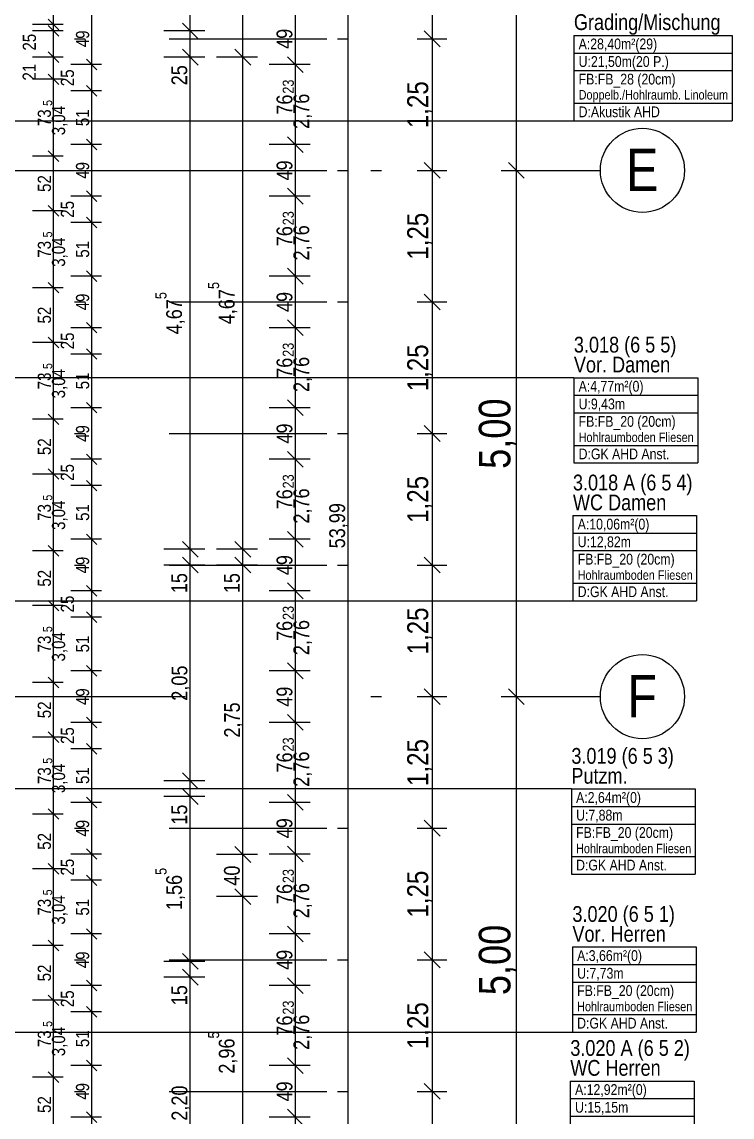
# Model space of a CAD drawing. Extents: x 0.1 to 69.2, y -3.1 to 71.7.
# Drawn here: x 55.68 to 62.43, y 25.03 to 35.44 of the extents above; entities that cross this region are included whole.
import ezdxf

# ---------------------------------------------------------------- set-up
doc = ezdxf.new("R2010")
doc.units = 0
doc.header["$MEASUREMENT"] = 0
doc.linetypes.add('Achse', pattern=[0.0023, 0, -0.0008, 0.0015, 0])
doc.linetypes.add('Strichpunktlinie', pattern=[0.006703, 0.003528, -0.001764, 0, -0.001411])
for name, color, linetype in [('A11 Achsen-Bem.A', 7, 'Continuous'), ('A11 Achsen.A', 7, 'Continuous'), ('A12 Achsen1-Bem.A', 7, 'Continuous'), ('A12 Achsen1.A', 7, 'Continuous'), ('A71 Bem100.TX', 7, 'Continuous'), ('A74 Raumstempel.TX', 7, 'Continuous')]:
    doc.layers.add(name, color=color, linetype=linetype)
doc.styles.add('ERSTELLTER_STIL_1', font='ARIALN.TTF')

msp = doc.modelspace()

# ---------------------------------------------------------------- linework, layer by layer
at = {"layer": 'A11 Achsen-Bem.A', "linetype": 'Continuous', "ltscale": 1000}
for p, q in [((60.382, 39.029), (60.382, 34.029)), ((60.239, 34.029), (60.522, 34.029)), ((60.457, 33.954), (60.307, 34.104)), ((60.382, 34.029), (60.382, 29.029)), ((60.457, 28.954), (60.307, 29.104)), ((60.239, 29.029), (60.522, 29.029)), ((60.382, 29.029), (60.382, 24.029))]:
    msp.add_line(p, q, dxfattribs=at)
at = {"layer": 'A11 Achsen.A', "linetype": 'Strichpunktlinie', "ltscale": 1000}
for p, q in [((19.692, 34.029), (61.182, 34.029)), ((19.692, 29.029), (61.182, 29.029))]:
    msp.add_line(p, q, dxfattribs=at)
at = {"layer": 'A11 Achsen.A', "linetype": 'Continuous', "ltscale": 1000}
for centre in [(61.582, 34.029), (61.582, 29.029)]:
    msp.add_circle(centre, 0.4, dxfattribs=at)
at = {"layer": 'A12 Achsen1-Bem.A', "linetype": 'Continuous', "ltscale": 1000}
for p, q in [((59.582, 36.529), (59.582, 35.279)), ((59.439, 35.279), (59.722, 35.279)), ((59.657, 35.204), (59.507, 35.354)), ((59.582, 35.279), (59.582, 34.029)), ((59.439, 34.029), (59.722, 34.029)), ((59.657, 33.954), (59.507, 34.104)), ((59.582, 34.029), (59.582, 32.779)), ((59.439, 32.779), (59.722, 32.779)), ((59.657, 32.704), (59.507, 32.854)), ((59.582, 32.779), (59.582, 31.529)), ((59.439, 31.529), (59.722, 31.529)), ((59.657, 31.454), (59.507, 31.604)), ((59.582, 31.529), (59.582, 30.279)), ((59.439, 30.279), (59.722, 30.279)), ((59.657, 30.204), (59.507, 30.354)), ((59.582, 30.279), (59.582, 29.029)), ((59.657, 28.954), (59.507, 29.104)), ((59.439, 29.029), (59.722, 29.029)), ((59.582, 29.029), (59.582, 27.779)), ((59.657, 27.704), (59.507, 27.854)), ((59.439, 27.779), (59.722, 27.779)), ((59.582, 27.779), (59.582, 26.529)), ((59.657, 26.454), (59.507, 26.604)), ((59.439, 26.529), (59.722, 26.529)), ((59.582, 26.529), (59.582, 25.279)), ((59.657, 25.204), (59.507, 25.354)), ((59.439, 25.279), (59.722, 25.279)), ((59.582, 25.279), (59.582, 24.029))]:
    msp.add_line(p, q, dxfattribs=at)
at = {"layer": 'A12 Achsen1.A', "linetype": 'Achse', "ltscale": 1000}
for p, q in [((56.182, 35.279), (59.682, 35.279)), ((56.182, 34.029), (59.682, 34.029)), ((56.182, 32.779), (59.682, 32.779)), ((56.182, 31.529), (59.682, 31.529)), ((56.182, 30.279), (59.682, 30.279)), ((56.182, 27.779), (59.682, 27.779)), ((56.182, 26.529), (59.682, 26.529)), ((56.182, 25.279), (59.682, 25.279))]:
    msp.add_line(p, q, dxfattribs=at)
at = {"layer": 'A71 Bem100.TX', "linetype": 'Continuous', "ltscale": 1000}
for p, q in [((58.782, 3.659), (58.782, 57.649)), ((57.782, 35.104), (57.782, 53.904)), ((57.282, 35.354), (57.282, 52.402)), ((55.982, 35.414), (55.982, 36.144)), ((56.345, 35.034), (56.345, 35.524)), ((58.282, 35.034), (58.282, 35.524)), ((56.075, 35.414), (55.782, 35.414)), ((55.932, 35.464), (56.032, 35.364)), ((55.932, 35.404), (56.032, 35.304)), ((55.982, 35.354), (55.982, 35.414)), ((57.207, 35.429), (57.357, 35.279)), ((56.075, 35.354), (55.782, 35.354)), ((55.982, 35.104), (55.982, 35.354)), ((57.422, 35.354), (57.032, 35.354)), ((57.282, 35.104), (57.282, 35.354)), ((57.207, 35.179), (57.357, 35.029)), ((57.707, 35.179), (57.857, 35.029)), ((56.075, 35.104), (55.782, 35.104)), ((55.932, 35.154), (56.032, 35.054)), ((55.982, 34.894), (55.982, 35.104)), ((56.295, 35.084), (56.395, 34.984)), ((57.422, 35.104), (57.032, 35.104)), ((57.282, 30.429), (57.282, 35.104)), ((57.922, 35.104), (57.532, 35.104)), ((57.782, 30.429), (57.782, 35.104)), ((58.207, 35.109), (58.357, 34.959)), ((56.438, 35.034), (56.145, 35.034)), ((56.345, 34.784), (56.345, 35.034)), ((58.422, 35.034), (58.032, 35.034)), ((58.282, 34.274), (58.282, 35.034)), ((56.075, 34.894), (55.782, 34.894)), ((55.932, 34.944), (56.032, 34.844)), ((55.982, 34.164), (55.982, 34.894)), ((56.438, 34.784), (56.145, 34.784)), ((56.295, 34.834), (56.395, 34.734)), ((56.345, 34.274), (56.345, 34.784)), ((58.207, 34.349), (58.357, 34.199)), ((56.438, 34.274), (56.145, 34.274)), ((56.295, 34.324), (56.395, 34.224)), ((56.345, 33.784), (56.345, 34.274)), ((58.422, 34.274), (58.032, 34.274)), ((58.282, 33.784), (58.282, 34.274)), ((56.075, 34.164), (55.782, 34.164)), ((55.932, 34.214), (56.032, 34.114)), ((55.982, 33.644), (55.982, 34.164)), ((56.295, 33.834), (56.395, 33.734)), ((58.207, 33.859), (58.357, 33.709)), ((56.438, 33.784), (56.145, 33.784)), ((56.345, 33.534), (56.345, 33.784)), ((58.422, 33.784), (58.032, 33.784)), ((58.282, 33.024), (58.282, 33.784)), ((56.075, 33.644), (55.782, 33.644)), ((55.932, 33.694), (56.032, 33.594)), ((55.982, 32.914), (55.982, 33.644)), ((56.438, 33.534), (56.145, 33.534)), ((56.295, 33.584), (56.395, 33.484)), ((56.345, 33.024), (56.345, 33.534)), ((58.207, 33.099), (58.357, 32.949)), ((56.438, 33.024), (56.145, 33.024)), ((56.295, 33.074), (56.395, 32.974)), ((56.345, 32.534), (56.345, 33.024)), ((58.422, 33.024), (58.032, 33.024)), ((58.282, 32.534), (58.282, 33.024)), ((56.075, 32.914), (55.782, 32.914)), ((55.932, 32.964), (56.032, 32.864)), ((55.982, 32.394), (55.982, 32.914)), ((56.295, 32.584), (56.395, 32.484)), ((58.207, 32.609), (58.357, 32.459)), ((56.438, 32.534), (56.145, 32.534)), ((56.345, 32.284), (56.345, 32.534)), ((58.422, 32.534), (58.032, 32.534)), ((58.282, 31.774), (58.282, 32.534)), ((56.075, 32.394), (55.782, 32.394)), ((55.932, 32.444), (56.032, 32.344)), ((55.982, 31.664), (55.982, 32.394)), ((56.438, 32.284), (56.145, 32.284)), ((56.295, 32.334), (56.395, 32.234)), ((56.345, 31.774), (56.345, 32.284)), ((58.207, 31.849), (58.357, 31.699)), ((56.438, 31.774), (56.145, 31.774)), ((56.295, 31.824), (56.395, 31.724)), ((56.345, 31.284), (56.345, 31.774)), ((58.422, 31.774), (58.032, 31.774)), ((58.282, 31.284), (58.282, 31.774)), ((56.075, 31.664), (55.782, 31.664)), ((55.932, 31.714), (56.032, 31.614)), ((55.982, 31.144), (55.982, 31.664)), ((56.295, 31.334), (56.395, 31.234)), ((58.207, 31.359), (58.357, 31.209)), ((56.438, 31.284), (56.145, 31.284)), ((56.345, 31.034), (56.345, 31.284)), ((58.422, 31.284), (58.032, 31.284)), ((58.282, 30.524), (58.282, 31.284)), ((56.075, 31.144), (55.782, 31.144)), ((55.932, 31.194), (56.032, 31.094)), ((55.982, 30.414), (55.982, 31.144)), ((56.438, 31.034), (56.145, 31.034)), ((56.295, 31.084), (56.395, 30.984)), ((56.345, 30.524), (56.345, 31.034)), ((58.207, 30.599), (58.357, 30.449)), ((56.438, 30.524), (56.145, 30.524)), ((56.295, 30.574), (56.395, 30.474)), ((56.345, 30.034), (56.345, 30.524)), ((57.207, 30.504), (57.357, 30.354)), ((57.707, 30.504), (57.857, 30.354)), ((58.422, 30.524), (58.032, 30.524)), ((58.282, 30.034), (58.282, 30.524)), ((56.075, 30.414), (55.782, 30.414)), ((55.932, 30.464), (56.032, 30.364)), ((55.982, 29.894), (55.982, 30.414)), ((57.422, 30.429), (57.032, 30.429)), ((57.282, 30.279), (57.282, 30.429)), ((57.922, 30.429), (57.532, 30.429)), ((57.782, 30.279), (57.782, 30.429)), ((57.422, 30.279), (57.032, 30.279)), ((57.207, 30.354), (57.357, 30.204)), ((57.282, 28.229), (57.282, 30.279)), ((57.922, 30.279), (57.532, 30.279)), ((57.707, 30.354), (57.857, 30.204)), ((57.782, 27.529), (57.782, 30.279)), ((56.295, 30.084), (56.395, 29.984)), ((58.207, 30.109), (58.357, 29.959)), ((56.438, 30.034), (56.145, 30.034)), ((56.345, 29.784), (56.345, 30.034)), ((58.422, 30.034), (58.032, 30.034)), ((58.282, 29.274), (58.282, 30.034)), ((56.075, 29.894), (55.782, 29.894)), ((55.932, 29.944), (56.032, 29.844)), ((55.982, 29.164), (55.982, 29.894)), ((56.438, 29.784), (56.145, 29.784)), ((56.295, 29.834), (56.395, 29.734)), ((56.345, 29.274), (56.345, 29.784)), ((58.207, 29.349), (58.357, 29.199)), ((56.438, 29.274), (56.145, 29.274)), ((56.295, 29.324), (56.395, 29.224)), ((56.345, 28.784), (56.345, 29.274)), ((58.422, 29.274), (58.032, 29.274)), ((58.282, 28.784), (58.282, 29.274)), ((56.075, 29.164), (55.782, 29.164)), ((55.932, 29.214), (56.032, 29.114)), ((55.982, 28.644), (55.982, 29.164)), ((56.295, 28.834), (56.395, 28.734)), ((58.207, 28.859), (58.357, 28.709)), ((56.438, 28.784), (56.145, 28.784)), ((56.345, 28.534), (56.345, 28.784)), ((58.422, 28.784), (58.032, 28.784)), ((58.282, 28.024), (58.282, 28.784)), ((56.075, 28.644), (55.782, 28.644)), ((55.932, 28.694), (56.032, 28.594)), ((55.982, 27.914), (55.982, 28.644)), ((56.438, 28.534), (56.145, 28.534)), ((56.295, 28.584), (56.395, 28.484)), ((56.345, 28.024), (56.345, 28.534)), ((57.207, 28.304), (57.357, 28.154)), ((57.422, 28.229), (57.032, 28.229)), ((57.282, 28.079), (57.282, 28.229)), ((57.207, 28.154), (57.357, 28.004)), ((58.207, 28.099), (58.357, 27.949)), ((56.438, 28.024), (56.145, 28.024)), ((56.295, 28.074), (56.395, 27.974)), ((56.345, 27.534), (56.345, 28.024)), ((57.422, 28.079), (57.032, 28.079)), ((57.282, 26.514), (57.282, 28.079)), ((58.422, 28.024), (58.032, 28.024)), ((58.282, 27.534), (58.282, 28.024)), ((56.075, 27.914), (55.782, 27.914)), ((55.932, 27.964), (56.032, 27.864)), ((55.982, 27.394), (55.982, 27.914)), ((56.295, 27.584), (56.395, 27.484)), ((57.707, 27.604), (57.857, 27.454)), ((58.207, 27.609), (58.357, 27.459)), ((56.438, 27.534), (56.145, 27.534)), ((56.345, 27.284), (56.345, 27.534)), ((57.922, 27.529), (57.532, 27.529)), ((57.782, 27.129), (57.782, 27.529)), ((58.422, 27.534), (58.032, 27.534)), ((58.282, 26.774), (58.282, 27.534)), ((56.075, 27.394), (55.782, 27.394)), ((55.932, 27.444), (56.032, 27.344)), ((55.982, 26.664), (55.982, 27.394)), ((56.438, 27.284), (56.145, 27.284)), ((56.295, 27.334), (56.395, 27.234)), ((56.345, 26.774), (56.345, 27.284)), ((57.707, 27.204), (57.857, 27.054)), ((57.922, 27.129), (57.532, 27.129)), ((57.782, 24.164), (57.782, 27.129)), ((58.207, 26.849), (58.357, 26.699)), ((56.438, 26.774), (56.145, 26.774)), ((56.295, 26.824), (56.395, 26.724)), ((56.345, 26.284), (56.345, 26.774)), ((58.422, 26.774), (58.032, 26.774)), ((58.282, 26.284), (58.282, 26.774)), ((56.075, 26.664), (55.782, 26.664)), ((55.932, 26.714), (56.032, 26.614)), ((55.982, 26.144), (55.982, 26.664)), ((57.207, 26.589), (57.357, 26.439)), ((57.422, 26.514), (57.032, 26.514)), ((57.207, 26.439), (57.357, 26.289)), ((57.282, 26.364), (57.282, 26.514)), ((56.295, 26.334), (56.395, 26.234)), ((57.422, 26.364), (57.032, 26.364)), ((57.282, 24.164), (57.282, 26.364)), ((58.207, 26.359), (58.357, 26.209)), ((56.438, 26.284), (56.145, 26.284)), ((56.345, 26.034), (56.345, 26.284)), ((58.422, 26.284), (58.032, 26.284)), ((58.282, 25.524), (58.282, 26.284)), ((56.075, 26.144), (55.782, 26.144)), ((55.932, 26.194), (56.032, 26.094)), ((55.982, 25.414), (55.982, 26.144)), ((56.438, 26.034), (56.145, 26.034)), ((56.295, 26.084), (56.395, 25.984)), ((56.345, 25.524), (56.345, 26.034)), ((58.207, 25.599), (58.357, 25.449)), ((56.438, 25.524), (56.145, 25.524)), ((56.295, 25.574), (56.395, 25.474)), ((56.345, 25.034), (56.345, 25.524)), ((58.422, 25.524), (58.032, 25.524)), ((58.282, 25.034), (58.282, 25.524)), ((56.075, 25.414), (55.782, 25.414)), ((55.932, 25.464), (56.032, 25.364)), ((55.982, 24.894), (55.982, 25.414)), ((56.295, 25.084), (56.395, 24.984)), ((58.207, 25.109), (58.357, 24.959)), ((56.438, 25.034), (56.145, 25.034)), ((56.345, 24.784), (56.345, 25.034)), ((58.422, 25.034), (58.032, 25.034)), ((58.282, 24.274), (58.282, 25.034))]:
    msp.add_line(p, q, dxfattribs=at)
at = {"layer": 'A74 Raumstempel.TX', "linetype": 'Continuous', "ltscale": 1000}
for p, q in [((60.93, 35.311), (62.434, 35.311)), ((60.93, 35.311), (60.93, 34.501)), ((62.434, 35.311), (62.434, 34.501)), ((60.93, 35.144), (62.434, 35.144)), ((60.93, 34.977), (62.434, 34.977)), ((60.93, 34.668), (62.434, 34.668)), ((53.101, 34.501), (60.93, 34.501)), ((60.93, 34.501), (62.434, 34.501)), ((60.93, 32.059), (52.38, 32.059)), ((60.93, 32.059), (62.107, 32.059)), ((60.93, 32.059), (60.93, 31.25)), ((62.107, 32.059), (62.107, 31.25)), ((60.93, 31.892), (62.107, 31.892)), ((60.93, 31.726), (62.107, 31.726)), ((60.93, 31.416), (62.107, 31.416)), ((60.93, 31.25), (62.107, 31.25)), ((60.921, 30.75), (62.097, 30.75)), ((60.921, 30.75), (60.921, 29.94)), ((62.097, 30.75), (62.097, 29.94)), ((60.921, 30.583), (62.097, 30.583)), ((60.921, 30.416), (62.097, 30.416)), ((60.921, 30.107), (62.097, 30.107)), ((54.359, 29.94), (60.93, 29.94)), ((60.921, 29.94), (62.097, 29.94)), ((60.906, 28.152), (51.066, 28.152)), ((60.906, 28.152), (62.082, 28.152)), ((60.906, 28.152), (60.906, 27.343)), ((62.082, 28.152), (62.082, 27.343)), ((60.906, 27.986), (62.082, 27.986)), ((60.906, 27.819), (62.082, 27.819)), ((60.906, 27.51), (62.082, 27.51)), ((60.906, 27.343), (62.082, 27.343)), ((60.916, 26.651), (62.092, 26.651)), ((60.916, 26.651), (60.916, 25.841)), ((62.092, 26.651), (62.092, 25.841)), ((60.916, 26.484), (62.092, 26.484)), ((60.916, 26.317), (62.092, 26.317)), ((60.916, 26.008), (62.092, 26.008)), ((53.844, 25.841), (60.916, 25.841)), ((60.916, 25.841), (62.092, 25.841)), ((60.896, 25.377), (62.073, 25.377)), ((60.896, 25.377), (60.896, 24.568)), ((62.073, 25.377), (62.073, 24.568)), ((60.896, 25.211), (62.073, 25.211)), ((60.896, 25.044), (62.073, 25.044))]:
    msp.add_line(p, q, dxfattribs=at)

# ---------------------------------------------------------------- texts
at = {"linetype": 'Continuous', "attachment_point": 7, "rotation": 90, "style": 'ERSTELLTER_STIL_1'}
for s, insert, char_height in [('{2,76\\A1{\\H0.7x;\\S23^  ;}}', (58.441, 34.423), 0.15), ('{3,04\\A1{\\H0.7x;\\S5^  ;}}', (56.115, 34.363), 0.125), ('{2,76\\A1{\\H0.7x;\\S23^  ;}}', (58.441, 33.173), 0.15), ('{3,04\\A1{\\H0.7x;\\S5^  ;}}', (56.115, 33.113), 0.125), ('{4,67\\A1{\\H0.7x;\\S5^  ;}}', (57.731, 32.567), 0.15), ('{4,67\\A1{\\H0.7x;\\S5^  ;}}', (57.231, 32.471), 0.15), ('{2,76\\A1{\\H0.7x;\\S23^  ;}}', (58.441, 31.923), 0.15), ('{3,04\\A1{\\H0.7x;\\S5^  ;}}', (56.115, 31.863), 0.125), ('{2,76\\A1{\\H0.7x;\\S23^  ;}}', (58.441, 30.673), 0.15), ('{3,04\\A1{\\H0.7x;\\S5^  ;}}', (56.115, 30.613), 0.125), ('{2,76\\A1{\\H0.7x;\\S23^  ;}}', (58.441, 29.423), 0.15), ('{3,04\\A1{\\H0.7x;\\S5^  ;}}', (56.115, 29.363), 0.125), ('{2,76\\A1{\\H0.7x;\\S23^  ;}}', (58.441, 28.173), 0.15), ('{3,04\\A1{\\H0.7x;\\S5^  ;}}', (56.115, 28.113), 0.125), ('{1,56\\A1{\\H0.7x;\\S5^  ;}}', (57.231, 27.001), 0.15), ('{2,76\\A1{\\H0.7x;\\S23^  ;}}', (58.441, 26.923), 0.15), ('{3,04\\A1{\\H0.7x;\\S5^  ;}}', (56.115, 26.863), 0.125), ('{2,76\\A1{\\H0.7x;\\S23^  ;}}', (58.441, 25.673), 0.15), ('{3,04\\A1{\\H0.7x;\\S5^  ;}}', (56.115, 25.613), 0.125), ('{2,96\\A1{\\H0.7x;\\S5^  ;}}', (57.731, 25.447), 0.15)]:
    msp.add_mtext(s, dxfattribs=dict(at, insert=insert, char_height=char_height))
at = {"layer": 'A11 Achsen-Bem.A', "linetype": 'Continuous', "char_height": 0.3, "attachment_point": 7, "rotation": 90, "style": 'ERSTELLTER_STIL_1'}
for insert in [(60.382, 31.193), (60.382, 26.193)]:
    msp.add_mtext('{5,00}', dxfattribs=dict(at, insert=insert))
at = {"layer": 'A11 Achsen.A', "linetype": 'Continuous', "char_height": 0.4, "attachment_point": 4, "style": 'ERSTELLTER_STIL_1'}
for s, insert in [('{E}', (61.427, 34.034)), ('{F}', (61.44, 29.034))]:
    msp.add_mtext(s, dxfattribs=dict(at, insert=insert))
at = {"layer": 'A12 Achsen1-Bem.A', "linetype": 'Continuous', "char_height": 0.2, "attachment_point": 7, "rotation": 90, "style": 'ERSTELLTER_STIL_1'}
for insert in [(59.582, 34.43), (59.582, 33.18), (59.582, 31.93), (59.582, 30.68), (59.582, 29.43), (59.582, 28.18), (59.582, 26.93), (59.582, 25.68)]:
    msp.add_mtext('{1,25}', dxfattribs=dict(at, insert=insert))
at = {"layer": 'A71 Bem100.TX', "linetype": 'Continuous', "attachment_point": 7, "rotation": 90, "style": 'ERSTELLTER_STIL_1'}
for s, insert, char_height in [('{25}', (55.816, 35.167), 0.125), ('{49}', (56.322, 35.199), 0.125), ('{49}', (58.255, 35.183), 0.15), ('{21}', (55.813, 34.882), 0.125), ('{25}', (56.178, 34.829), 0.125), ('{25}', (57.255, 34.837), 0.15), ('{76}', (58.255, 34.558), 0.15), ('{73}', (55.959, 34.449), 0.125), ('{51}', (56.322, 34.449), 0.125), ('{49}', (56.322, 33.949), 0.125), ('{49}', (58.255, 33.933), 0.15), ('{52}', (55.959, 33.824), 0.125), ('{25}', (56.178, 33.579), 0.125), ('{76}', (58.255, 33.308), 0.15), ('{73}', (55.959, 33.199), 0.125), ('{51}', (56.322, 33.199), 0.125), ('{49}', (56.322, 32.699), 0.125), ('{49}', (58.255, 32.683), 0.15), ('{52}', (55.959, 32.574), 0.125), ('{25}', (56.178, 32.329), 0.125), ('{76}', (58.255, 32.058), 0.15), ('{73}', (55.959, 31.949), 0.125), ('{51}', (56.322, 31.949), 0.125), ('{49}', (56.322, 31.449), 0.125), ('{49}', (58.255, 31.433), 0.15), ('{52}', (55.959, 31.324), 0.125), ('{25}', (56.178, 31.079), 0.125), ('{76}', (58.255, 30.808), 0.15), ('{73}', (55.959, 30.699), 0.125), ('{51}', (56.322, 30.699), 0.125), ('{53,99}', (58.782, 30.438), 0.15), ('{49}', (56.322, 30.199), 0.125), ('{49}', (58.255, 30.183), 0.15), ('{52}', (55.959, 30.074), 0.125), ('{15}', (57.255, 30.012), 0.15), ('{15}', (57.755, 30.012), 0.15), ('{25}', (56.178, 29.829), 0.125), ('{76}', (58.255, 29.558), 0.15), ('{73}', (55.959, 29.449), 0.125), ('{51}', (56.322, 29.449), 0.125), ('{2,05}', (57.282, 28.99), 0.15), ('{49}', (56.322, 28.949), 0.125), ('{49}', (58.255, 28.933), 0.15), ('{52}', (55.959, 28.824), 0.125), ('{2,75}', (57.782, 28.64), 0.15), ('{25}', (56.178, 28.579), 0.125), ('{76}', (58.255, 28.308), 0.15), ('{73}', (55.959, 28.199), 0.125), ('{51}', (56.322, 28.199), 0.125), ('{15}', (57.255, 27.812), 0.15), ('{49}', (56.322, 27.699), 0.125), ('{49}', (58.255, 27.683), 0.15), ('{52}', (55.959, 27.574), 0.125), ('{25}', (56.178, 27.329), 0.125), ('{40}', (57.755, 27.233), 0.15), ('{76}', (58.255, 27.058), 0.15), ('{73}', (55.959, 26.949), 0.125), ('{51}', (56.322, 26.949), 0.125), ('{49}', (56.322, 26.449), 0.125), ('{49}', (58.255, 26.433), 0.15), ('{52}', (55.959, 26.324), 0.125), ('{25}', (56.178, 26.079), 0.125), ('{15}', (57.255, 26.097), 0.15), ('{76}', (58.255, 25.808), 0.15), ('{73}', (55.959, 25.699), 0.125), ('{51}', (56.322, 25.699), 0.125), ('{49}', (56.322, 25.199), 0.125), ('{2,20}', (57.282, 25), 0.15), ('{49}', (58.255, 25.183), 0.15), ('{52}', (55.959, 25.074), 0.125)]:
    msp.add_mtext(s, dxfattribs=dict(at, insert=insert, char_height=char_height))
at = {"layer": 'A74 Raumstempel.TX', "linetype": 'Continuous', "style": 'ERSTELLTER_STIL_1'}
for s, insert, char_height, attachment_point in [('{Grading/Mischung}', (60.93, 35.317), 0.15, 7), ('{A:28,40m²(29)}', (60.975, 35.281), 0.102, 1), ('{U:21,50m(20 P.)}', (60.975, 35.114), 0.102, 1), ('{FB:FB_28 (20cm)}', (60.975, 34.947), 0.102, 1), ('{Doppelb./Hohlraumb. Linoleum}', (60.975, 34.792), 0.09, 1), ('{D:Akustik AHD}', (60.975, 34.636), 0.102, 1), ('{3.018 (6 5 5)}', (60.93, 32.253), 0.15, 7), ('{Vor. Damen}', (60.93, 32.107), 0.15, 7), ('{A:4,77m²(0)}', (60.975, 32.029), 0.102, 1), ('{U:9,43m}', (60.975, 31.861), 0.102, 1), ('{FB:FB_20 (20cm)}', (60.975, 31.695), 0.102, 1), ('{Hohlraumboden Fliesen}', (60.975, 31.538), 0.09, 1), ('{D:GK AHD Anst.}', (60.975, 31.386), 0.102, 1), ('{3.018 A (6 5 4)}', (60.921, 30.943), 0.15, 7), ('{WC Damen}', (60.921, 30.797), 0.15, 7), ('{A:10,06m²(0)}', (60.966, 30.719), 0.102, 1), ('{U:12,82m}', (60.966, 30.551), 0.102, 1), ('{FB:FB_20 (20cm)}', (60.966, 30.386), 0.102, 1), ('{Hohlraumboden Fliesen}', (60.966, 30.229), 0.09, 1), ('{D:GK AHD Anst.}', (60.966, 30.077), 0.102, 1), ('{3.019 (6 5 3)}', (60.906, 28.346), 0.15, 7), ('{Putzm.}', (60.906, 28.2), 0.15, 7), ('{A:2,64m²(0)}', (60.951, 28.122), 0.102, 1), ('{U:7,88m}', (60.951, 27.954), 0.102, 1), ('{FB:FB_20 (20cm)}', (60.951, 27.789), 0.102, 1), ('{Hohlraumboden Fliesen}', (60.951, 27.631), 0.09, 1), ('{D:GK AHD Anst.}', (60.951, 27.48), 0.102, 1), ('{3.020 (6 5 1)}', (60.916, 26.844), 0.15, 7), ('{Vor. Herren}', (60.916, 26.698), 0.15, 7), ('{A:3,66m²(0)}', (60.961, 26.62), 0.102, 1), ('{U:7,73m}', (60.961, 26.452), 0.102, 1), ('{FB:FB_20 (20cm)}', (60.961, 26.287), 0.102, 1), ('{Hohlraumboden Fliesen}', (60.961, 26.13), 0.09, 1), ('{D:GK AHD Anst.}', (60.961, 25.978), 0.102, 1), ('{3.020 A (6 5 2)}', (60.896, 25.571), 0.15, 7), ('{WC Herren}', (60.896, 25.425), 0.15, 7), ('{A:12,92m²(0)}', (60.941, 25.347), 0.102, 1), ('{U:15,15m}', (60.941, 25.179), 0.102, 1)]:
    msp.add_mtext(s, dxfattribs=dict(at, insert=insert, char_height=char_height, attachment_point=attachment_point))

doc.saveas('drawing.dxf')
